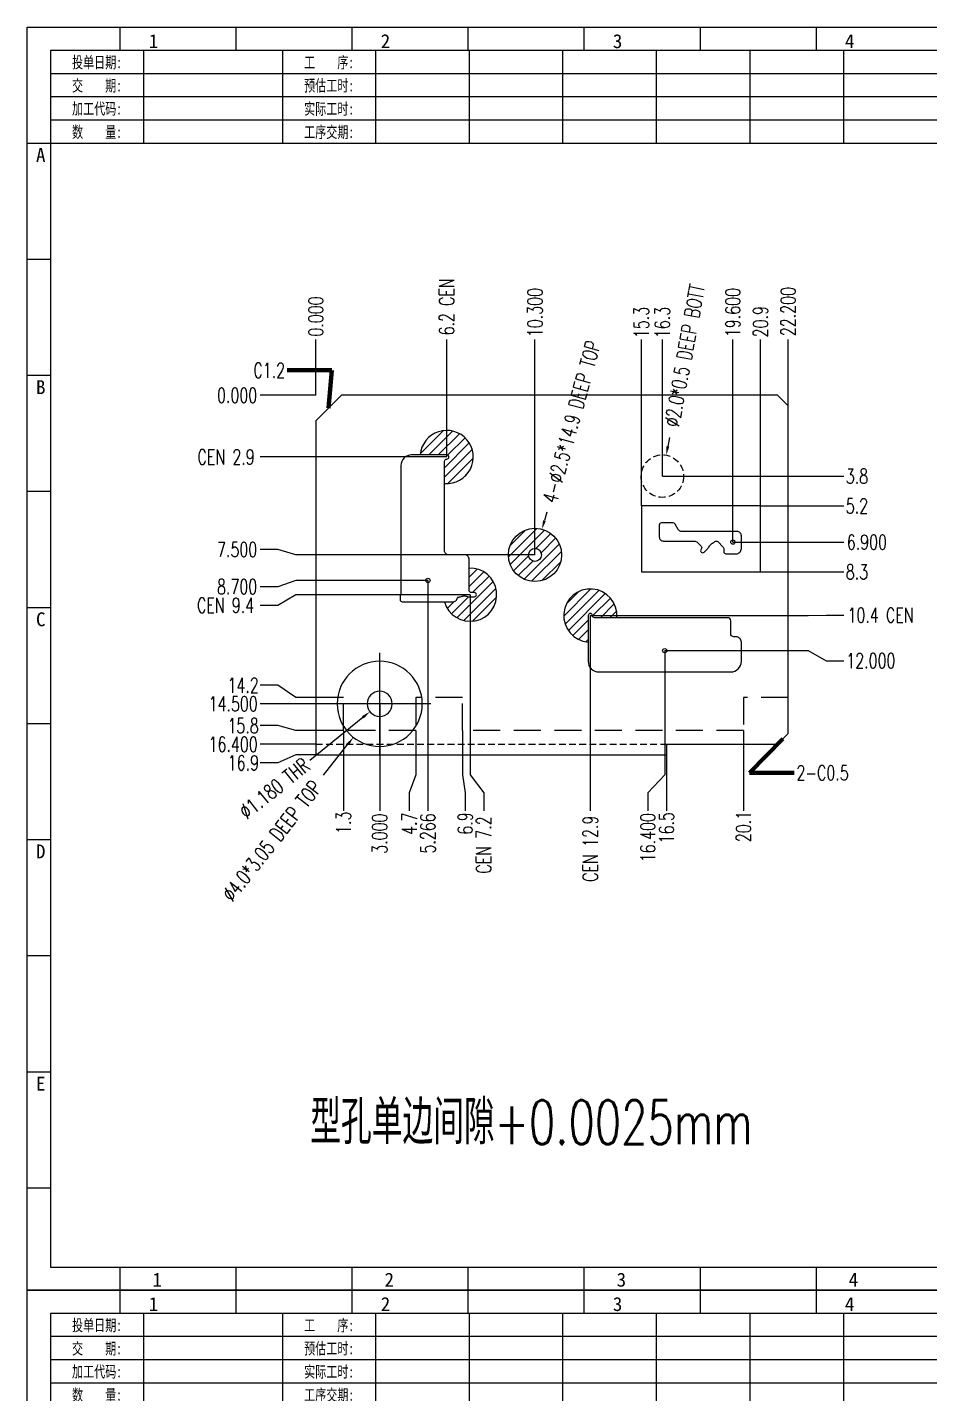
# Model space of a CAD drawing. Header units: millimetres. Extents: x -2852 to 5627, y -2271 to 1849.
# Drawn here: x -1216.6 to -1174.2, y -191.1 to -126.9 of the extents above; entities that cross this region are included whole.
import ezdxf
from ezdxf.enums import TextEntityAlignment as Align

# ---------------------------------------------------------------- set-up
doc = ezdxf.new("R2010")
doc.units = ezdxf.units.MM
doc.header["$PDSIZE"] = 3
for name, pattern in [('CENTER', [50.8, 31.75, -6.35, 6.35, -6.35]), ('DASHED', [19.05, 12.7, -6.35]), ('DASHED2', [9.525, 6.35, -3.175])]:
    doc.linetypes.add(name, pattern=pattern)
for name, color, linetype in [('1', 7, 'Continuous'), ('11', 4, 'DASHED2'), ('41', 1, 'Continuous'), ('PUNCH', 1, 'Continuous'), ('S01', 170, 'Continuous')]:
    doc.layers.add(name, color=color, linetype=linetype)
doc.styles.add('jet01', font='simplex.shx', dxfattribs={"width": 0.7, "bigfont": 'hztxt.shx'})
doc.styles.add('jet02', font='simplex.shx', dxfattribs={"width": 0.7})
doc.styles.get("Standard").update_dxf_attribs({"font": '仿宋_GB2312_0.ttf', "width": 0.7})
doc.styles.add('tk', font='', dxfattribs={"width": 0.7})
doc.styles.add('tk 2', font='仿宋_GB2312_0.ttf', dxfattribs={"width": 0.65})
doc.styles.get('tk').set_extended_font_data('NSimSun')
doc.dimstyles.new('jet02', dxfattribs={"dimtxt": 3.5, "dimasz": 2.1, "dimexe": 1, "dimexo": 0, "dimgap": 0.5, "dimtad": 0, "dimtoh": 1, "dimdec": 3, "dimzin": 9, "dimdsep": 46, "dimtxsty": 'jet02', "dimcen": 0, "dimclrt": 256, "dimazin": 2, "dimtfac": 1, "dimtdec": 3, "dimtofl": 0, "dimtmove": 0, "dimatfit": 1, "dimfxl": 0, "dimarcsym": 0})

# ---------------------------------------------------------------- blocks, each defined once
blk = doc.blocks.new('S01-PILOT119')
at = {"layer": 'S01', "color": 6, "linetype": 'CENTER'}
for p, q in [((0, 2.4), (0, -2.4)), ((2.4, 0), (-2.4, 0))]:
    blk.add_line(p, q, dxfattribs=at)
at = {"layer": 'S01', "linetype": 'Continuous'}
for radius in [2, 0.59]:
    blk.add_circle((0, 0), radius, dxfattribs=at)
blk = doc.blocks.new('A3-N')
at = {"layer": '1', "color": 1}
for p, q in [((0, 0), (0, 296.73)), ((0, 296.73), (420, 296.73)), ((21.82, 291.27), (21.82, 296.73)), ((49.09, 291.27), (49.09, 296.73)), ((76.36, 291.27), (76.36, 296.73)), ((103.64, 291.27), (103.64, 296.73)), ((103.64, 291.27), (103.64, 296.73)), ((103.64, 291.27), (103.64, 296.73)), ((130.91, 291.27), (130.91, 296.73)), ((158.18, 291.27), (158.18, 296.73)), ((185.45, 291.27), (185.45, 296.73)), ((5.45, 269.45), (0, 269.45)), ((5.45, 242.18), (0, 242.18)), ((5.45, 214.91), (0, 214.91)), ((5.45, 187.64), (0, 187.64)), ((5.45, 160.36), (0, 160.36)), ((5.45, 133.09), (0, 133.09)), ((5.45, 105.82), (0, 105.82)), ((5.45, 78.55), (0, 78.55)), ((5.45, 51.27), (0, 51.27)), ((5.45, 24), (0, 24)), ((21.82, 0), (21.82, 5.45)), ((49.09, 0), (49.09, 5.45)), ((76.36, 0), (76.36, 5.45)), ((103.64, 0), (103.64, 5.45)), ((130.91, 0), (130.91, 5.45)), ((158.18, 0), (158.18, 5.45)), ((185.45, 0), (185.45, 5.45)), ((1, 0), (0, 0)), ((420, 0), (1, 0))]:
    blk.add_line(p, q, dxfattribs=at)
at = {"layer": '1'}
blk.add_lwpolyline([(221.45, 5.45), (414.55, 5.45), (414.55, 291.27), (5.45, 291.27), (5.45, 5.45), (414.55, 5.45)], dxfattribs=at)
at = {"layer": '41'}
for p, q in [((27.27, 291.27), (27.27, 269.45)), ((60, 291.27), (60, 269.45)), ((81.82, 291.27), (81.82, 269.45)), ((103.82, 291.27), (103.82, 269.45)), ((125.82, 291.27), (125.82, 269.45)), ((147.82, 291.27), (147.82, 269.45)), ((169.82, 291.27), (169.82, 269.45)), ((191.82, 291.27), (191.82, 269.45)), ((367.82, 285.82), (5.45, 285.82)), ((367.82, 280.36), (5.45, 280.36)), ((367.82, 274.91), (5.45, 274.91)), ((414.55, 269.45), (5.45, 269.45))]:
    blk.add_line(p, q, dxfattribs=at)
at = {"layer": '1', "color": 1}
for s, p in [('1', (29.64, 295.11)), ('2', (84.18, 295.11)), ('3', (138.73, 295.11)), ('4', (193.27, 295.11)), ('1', (30.53, 4.11)), ('2', (85.08, 4.11)), ('3', (139.62, 4.11)), ('4', (194.17, 4.11))]:
    blk.add_text(s, height=3.27, dxfattribs=at).set_placement(p, align=Align.TOP_CENTER)
at = {"layer": '1', "style": 'tk', "width": 0.7}
for s, p in [('投单日期:', (16.36, 288.55)), ('工    序:', (70.91, 288.55)), ('交    期:', (16.36, 283.09)), ('预估工时:', (70.91, 283.09)), ('加工代码:', (16.36, 277.64)), ('实际工时:', (70.91, 277.64)), ('数    量:', (16.36, 272.18)), ('工序交期:', (70.91, 272.18))]:
    blk.add_text(s, height=2.727, dxfattribs=at).set_placement(p, align=Align.MIDDLE)
at = {"layer": '1', "color": 1}
for s, p in [('A', (2.04, 268.36)), ('B', (2.04, 213.82)), ('C', (2.04, 159.27)), ('D', (2.04, 104.73)), ('E', (2.04, 50.18))]:
    blk.add_text(s, height=3.27, dxfattribs=at).set_placement(p, align=Align.TOP_LEFT)
at = {"layer": '1', "style": 'tk 2', "width": 0.7}
for tag, p in [('PATR-NO1', (309.84, 32.96)), ('TITLE', (365.74, 30.9)), ('PATR-NO2', (309.84, 27.81)), ('DWG-NO:', (366.54, 18.14))]:
    blk.add_attdef(tag, p, '', height=3.27, dxfattribs=at)
at = {"layer": '1', "color": 1, "style": 'tk 2', "width": 0.7}
for tag, p in [('DRAW', (314.55, 7.27)), ('DATE', (334.72, 7.32))]:
    blk.add_attdef(tag, p, '', height=3.49, dxfattribs=at)
at = {"layer": '1', "style": 'tk 2', "width": 0.7}
for tag, p in [('SCALE', (376.55, 8.73)), ('SHEET', (386.6, 8.72)), ('REV', (397.38, 8.73))]:
    blk.add_attdef(tag, text='', height=2.18, dxfattribs=at).set_placement(p, align=Align.MIDDLE_LEFT)
blk = doc.blocks.new('*D1986')
at = {"layer": '41', "ltscale": 0.05}
blk.add_line((-287.848, -2596.633), (-290.469, -2596.633), dxfattribs=at)
at = {"layer": 'Defpoints', "color": 0, "ltscale": 0.05}
for p in [(-290.469, -2596.633), (-287.848, -2596.633), (-287.848, -2596.633)]:
    blk.add_point(p, dxfattribs=at)
at = {"layer": '41', "ltscale": 0.05, "insert": (-291.549, -2596.633), "char_height": 0.7, "attachment_point": 5, "style": 'jet02'}
blk.add_mtext('0.000', dxfattribs=at)
blk = doc.blocks.new('*D1987')
at = {"layer": '41', "ltscale": 0.05}
for p, q in [((-288.789, -2613.533), (-289.629, -2613.908)), ((-287.848, -2613.533), (-288.789, -2613.533)), ((-289.629, -2613.908), (-290.469, -2613.908))]:
    blk.add_line(p, q, dxfattribs=at)
at = {"layer": 'Defpoints', "color": 0, "ltscale": 0.05}
for p in [(-287.848, -2596.633), (-287.848, -2613.533), (-290.469, -2613.908)]:
    blk.add_point(p, dxfattribs=at)
at = {"layer": '41', "ltscale": 0.05, "insert": (-291.257, -2613.908), "char_height": 0.7, "attachment_point": 5, "style": 'jet02'}
blk.add_mtext('16.9', dxfattribs=at)
blk = doc.blocks.new('*D1988')
at = {"layer": '41', "ltscale": 0.05}
blk.add_line((-287.848, -2613.033), (-290.469, -2613.033), dxfattribs=at)
at = {"layer": 'Defpoints', "color": 0, "ltscale": 0.05}
for p in [(-287.848, -2596.633), (-290.469, -2613.033), (-287.848, -2613.033)]:
    blk.add_point(p, dxfattribs=at)
at = {"layer": '41', "ltscale": 0.05, "insert": (-291.736, -2613.033), "char_height": 0.7, "attachment_point": 5, "style": 'jet02'}
blk.add_mtext('16.400', dxfattribs=at)
blk = doc.blocks.new('*D1989')
at = {"layer": '41', "ltscale": 0.05}
for p, q in [((-289.629, -2612.158), (-290.469, -2612.158)), ((-288.789, -2612.383), (-289.629, -2612.158)), ((-286.548, -2612.383), (-288.789, -2612.383))]:
    blk.add_line(p, q, dxfattribs=at)
at = {"layer": 'Defpoints', "color": 0, "ltscale": 0.05}
for p in [(-287.848, -2596.633), (-290.469, -2612.158), (-286.548, -2612.383)]:
    blk.add_point(p, dxfattribs=at)
at = {"layer": '41', "ltscale": 0.05, "insert": (-291.269, -2612.158), "char_height": 0.7, "attachment_point": 5, "style": 'jet02'}
blk.add_mtext('15.8', dxfattribs=at)
blk = doc.blocks.new('*D1990')
at = {"layer": '41', "ltscale": 0.05}
blk.add_line((-284.848, -2611.133), (-290.469, -2611.133), dxfattribs=at)
at = {"layer": 'Defpoints', "color": 0, "ltscale": 0.05}
for p in [(-287.848, -2596.633), (-290.469, -2611.133), (-284.848, -2611.133)]:
    blk.add_point(p, dxfattribs=at)
at = {"layer": '41', "ltscale": 0.05, "insert": (-291.736, -2611.133), "char_height": 0.7, "attachment_point": 5, "style": 'jet02'}
blk.add_mtext('14.500', dxfattribs=at)
blk = doc.blocks.new('*D1991')
at = {"layer": '41', "ltscale": 0.05}
for p, q in [((-289.629, -2610.258), (-290.469, -2610.258)), ((-288.789, -2610.833), (-289.629, -2610.258)), ((-287.848, -2610.833), (-288.789, -2610.833))]:
    blk.add_line(p, q, dxfattribs=at)
at = {"layer": 'Defpoints', "color": 0, "ltscale": 0.05}
for p in [(-287.848, -2596.633), (-290.469, -2610.258), (-287.848, -2610.833)]:
    blk.add_point(p, dxfattribs=at)
at = {"layer": '41', "ltscale": 0.05, "insert": (-291.269, -2610.258), "char_height": 0.7, "attachment_point": 5, "style": 'jet02'}
blk.add_mtext('14.2', dxfattribs=at)
blk = doc.blocks.new('*D1992')
at = {"layer": '41', "ltscale": 0.05}
for p, q in [((-288.789, -2606.003), (-289.629, -2606.504)), ((-280.598, -2606.003), (-288.789, -2606.003)), ((-289.629, -2606.504), (-290.469, -2606.504))]:
    blk.add_line(p, q, dxfattribs=at)
at = {"layer": 'Defpoints', "color": 0, "ltscale": 0.05}
for p in [(-287.848, -2596.633), (-280.598, -2606.003), (-290.469, -2606.504)]:
    blk.add_point(p, dxfattribs=at)
at = {"layer": '41', "ltscale": 0.05, "insert": (-292.261, -2606.504), "char_height": 0.7, "attachment_point": 5, "style": 'jet02'}
blk.add_mtext('{\\C1; CEN }9.4', dxfattribs=at)
blk = doc.blocks.new('*D1993')
at = {"layer": '41', "ltscale": 0.05}
for p, q in [((-288.789, -2605.333), (-289.629, -2605.629)), ((-282.582, -2605.333), (-288.789, -2605.333)), ((-289.629, -2605.629), (-290.469, -2605.629))]:
    blk.add_line(p, q, dxfattribs=at)
at = {"layer": 'Defpoints', "color": 0, "ltscale": 0.05}
for p in [(-287.848, -2596.633), (-282.582, -2605.333), (-290.469, -2605.629)]:
    blk.add_point(p, dxfattribs=at)
at = {"layer": '41', "ltscale": 0.05, "insert": (-291.549, -2605.629), "char_height": 0.7, "attachment_point": 5, "style": 'jet02'}
blk.add_mtext('8.700', dxfattribs=at)
blk = doc.blocks.new('*D1994')
at = {"layer": '41', "ltscale": 0.05}
for p, q in [((-289.629, -2603.879), (-290.469, -2603.879)), ((-288.789, -2604.133), (-289.629, -2603.879)), ((-277.548, -2604.133), (-288.789, -2604.133))]:
    blk.add_line(p, q, dxfattribs=at)
at = {"layer": 'Defpoints', "color": 0, "ltscale": 0.05}
for p in [(-287.848, -2596.633), (-290.469, -2603.879), (-277.548, -2604.133)]:
    blk.add_point(p, dxfattribs=at)
at = {"layer": '41', "ltscale": 0.05, "insert": (-291.549, -2603.879), "char_height": 0.7, "attachment_point": 5, "style": 'jet02'}
blk.add_mtext('7.500', dxfattribs=at)
blk = doc.blocks.new('*D1995')
at = {"layer": '41', "ltscale": 0.05}
blk.add_line((-281.698, -2599.533), (-290.469, -2599.533), dxfattribs=at)
at = {"layer": 'Defpoints', "color": 0, "ltscale": 0.05}
for p in [(-287.848, -2596.633), (-290.469, -2599.533), (-281.698, -2599.533)]:
    blk.add_point(p, dxfattribs=at)
at = {"layer": '41', "ltscale": 0.05, "insert": (-292.237, -2599.533), "char_height": 0.7, "attachment_point": 5, "style": 'jet02'}
blk.add_mtext('{\\C1; CEN }2.9', dxfattribs=at)
blk = doc.blocks.new('*D1996')
at = {"layer": '41', "ltscale": 0.05}
for p, q in [((-271.448, -2608.633), (-264.707, -2608.633)), ((-264.707, -2608.633), (-263.867, -2609.104)), ((-263.867, -2609.104), (-263.027, -2609.104))]:
    blk.add_line(p, q, dxfattribs=at)
at = {"layer": 'Defpoints', "color": 0, "ltscale": 0.05}
for p in [(-287.848, -2596.633), (-271.448, -2608.633), (-263.027, -2609.104)]:
    blk.add_point(p, dxfattribs=at)
at = {"layer": '41', "ltscale": 0.05, "insert": (-261.76, -2609.104), "char_height": 0.7, "attachment_point": 5, "style": 'jet02'}
blk.add_mtext('12.000', dxfattribs=at)
blk = doc.blocks.new('*D1997')
at = {"layer": '41', "ltscale": 0.05}
for p, q in [((-274.948, -2606.983), (-264.707, -2606.983)), ((-264.707, -2606.983), (-263.867, -2606.965)), ((-263.867, -2606.965), (-263.027, -2606.965))]:
    blk.add_line(p, q, dxfattribs=at)
at = {"layer": 'Defpoints', "color": 0, "ltscale": 0.05}
for p in [(-287.848, -2596.633), (-274.948, -2606.983), (-263.027, -2606.965)]:
    blk.add_point(p, dxfattribs=at)
at = {"layer": '41', "ltscale": 0.05, "insert": (-261.305, -2606.965), "char_height": 0.7, "attachment_point": 5, "style": 'jet02'}
blk.add_mtext('10.4{\\C1; CEN }', dxfattribs=at)
blk = doc.blocks.new('*D1998')
at = {"layer": '41', "ltscale": 0.05}
blk.add_line((-266.948, -2604.933), (-263.027, -2604.933), dxfattribs=at)
at = {"layer": 'Defpoints', "color": 0, "ltscale": 0.05}
for p in [(-287.848, -2596.633), (-266.948, -2604.933), (-263.027, -2604.933)]:
    blk.add_point(p, dxfattribs=at)
at = {"layer": '41', "ltscale": 0.05, "insert": (-262.414, -2604.933), "char_height": 0.7, "attachment_point": 5, "style": 'jet02'}
blk.add_mtext('8.3', dxfattribs=at)
blk = doc.blocks.new('*D1999')
at = {"layer": '41', "ltscale": 0.05}
blk.add_line((-268.248, -2603.533), (-263.027, -2603.533), dxfattribs=at)
at = {"layer": 'Defpoints', "color": 0, "ltscale": 0.05}
for p in [(-287.848, -2596.633), (-268.248, -2603.533), (-263.027, -2603.533)]:
    blk.add_point(p, dxfattribs=at)
at = {"layer": '41', "ltscale": 0.05, "insert": (-261.947, -2603.533), "char_height": 0.7, "attachment_point": 5, "style": 'jet02'}
blk.add_mtext('6.900', dxfattribs=at)
blk = doc.blocks.new('*D2000')
at = {"layer": '41', "ltscale": 0.05}
blk.add_line((-266.948, -2601.833), (-263.027, -2601.833), dxfattribs=at)
at = {"layer": 'Defpoints', "color": 0, "ltscale": 0.05}
for p in [(-287.848, -2596.633), (-266.948, -2601.833), (-263.027, -2601.833)]:
    blk.add_point(p, dxfattribs=at)
at = {"layer": '41', "ltscale": 0.05, "insert": (-262.414, -2601.833), "char_height": 0.7, "attachment_point": 5, "style": 'jet02'}
blk.add_mtext('5.2', dxfattribs=at)
blk = doc.blocks.new('*D2001')
at = {"layer": '41', "ltscale": 0.05}
blk.add_line((-271.56, -2600.433), (-263.027, -2600.433), dxfattribs=at)
at = {"layer": 'Defpoints', "color": 0, "ltscale": 0.05}
for p in [(-287.848, -2596.633), (-271.56, -2600.433), (-263.027, -2600.433)]:
    blk.add_point(p, dxfattribs=at)
at = {"layer": '41', "ltscale": 0.05, "insert": (-262.414, -2600.433), "char_height": 0.7, "attachment_point": 5, "style": 'jet02'}
blk.add_mtext('3.8', dxfattribs=at)
blk = doc.blocks.new('*D2002')
at = {"layer": '41', "ltscale": 0.05}
blk.add_line((-287.848, -2596.633), (-287.848, -2594.012), dxfattribs=at)
at = {"layer": 'Defpoints', "color": 0, "ltscale": 0.05}
for p in [(-287.848, -2594.012), (-287.848, -2596.633), (-287.848, -2596.633)]:
    blk.add_point(p, dxfattribs=at)
at = {"layer": '41', "ltscale": 0.05, "insert": (-287.848, -2592.932), "char_height": 0.7, "attachment_point": 5, "rotation": 90, "style": 'jet02'}
blk.add_mtext('0.000', dxfattribs=at)
blk = doc.blocks.new('*D2003')
at = {"layer": '41', "ltscale": 0.05}
blk.add_line((-281.698, -2599.533), (-281.698, -2594.012), dxfattribs=at)
at = {"layer": 'Defpoints', "color": 0, "ltscale": 0.05}
for p in [(-281.698, -2594.012), (-287.848, -2596.633), (-281.698, -2599.533)]:
    blk.add_point(p, dxfattribs=at)
at = {"layer": '41', "ltscale": 0.05, "insert": (-281.698, -2592.477), "char_height": 0.7, "attachment_point": 5, "rotation": 90, "style": 'jet02'}
blk.add_mtext('6.2{\\C1; CEN }', dxfattribs=at)
blk = doc.blocks.new('*D2004')
at = {"layer": '41', "ltscale": 0.05}
blk.add_line((-277.548, -2604.133), (-277.548, -2594.012), dxfattribs=at)
at = {"layer": 'Defpoints', "color": 0, "ltscale": 0.05}
for p in [(-277.548, -2594.012), (-287.848, -2596.633), (-277.548, -2604.133)]:
    blk.add_point(p, dxfattribs=at)
at = {"layer": '41', "ltscale": 0.05, "insert": (-277.548, -2592.746), "char_height": 0.7, "attachment_point": 5, "rotation": 90, "style": 'jet02'}
blk.add_mtext('10.300', dxfattribs=at)
blk = doc.blocks.new('*D2005')
at = {"layer": '41', "ltscale": 0.05}
blk.add_line((-272.548, -2601.833), (-272.548, -2594.012), dxfattribs=at)
at = {"layer": 'Defpoints', "color": 0, "ltscale": 0.05}
for p in [(-272.548, -2594.012), (-287.848, -2596.633), (-272.548, -2601.833)]:
    blk.add_point(p, dxfattribs=at)
at = {"layer": '41', "ltscale": 0.05, "insert": (-272.548, -2593.212), "char_height": 0.7, "attachment_point": 5, "rotation": 90, "style": 'jet02'}
blk.add_mtext('15.3', dxfattribs=at)
blk = doc.blocks.new('*D2006')
at = {"layer": '41', "ltscale": 0.05}
blk.add_line((-271.56, -2600.433), (-271.56, -2594.012), dxfattribs=at)
at = {"layer": 'Defpoints', "color": 0, "ltscale": 0.05}
for p in [(-271.56, -2594.012), (-287.848, -2596.633), (-271.56, -2600.433)]:
    blk.add_point(p, dxfattribs=at)
at = {"layer": '41', "ltscale": 0.05, "insert": (-271.56, -2593.212), "char_height": 0.7, "attachment_point": 5, "rotation": 90, "style": 'jet02'}
blk.add_mtext('16.3', dxfattribs=at)
blk = doc.blocks.new('*D2007')
at = {"layer": '41', "ltscale": 0.05}
blk.add_line((-268.248, -2603.533), (-268.248, -2594.012), dxfattribs=at)
at = {"layer": 'Defpoints', "color": 0, "ltscale": 0.05}
for p in [(-268.248, -2594.012), (-287.848, -2596.633), (-268.248, -2603.533)]:
    blk.add_point(p, dxfattribs=at)
at = {"layer": '41', "ltscale": 0.05, "insert": (-268.248, -2592.746), "char_height": 0.7, "attachment_point": 5, "rotation": 90, "style": 'jet02'}
blk.add_mtext('19.600', dxfattribs=at)
blk = doc.blocks.new('*D2008')
at = {"layer": '41', "ltscale": 0.05}
blk.add_line((-266.948, -2601.833), (-266.948, -2594.012), dxfattribs=at)
at = {"layer": 'Defpoints', "color": 0, "ltscale": 0.05}
for p in [(-266.948, -2594.012), (-287.848, -2596.633), (-266.948, -2601.833)]:
    blk.add_point(p, dxfattribs=at)
at = {"layer": '41', "ltscale": 0.05, "insert": (-266.948, -2593.177), "char_height": 0.7, "attachment_point": 5, "rotation": 90, "style": 'jet02'}
blk.add_mtext('20.9', dxfattribs=at)
blk = doc.blocks.new('*D2009')
at = {"layer": '41', "ltscale": 0.05}
blk.add_line((-265.648, -2597.133), (-265.648, -2594.012), dxfattribs=at)
at = {"layer": 'Defpoints', "color": 0, "ltscale": 0.05}
for p in [(-265.648, -2594.012), (-287.848, -2596.633), (-265.648, -2597.133)]:
    blk.add_point(p, dxfattribs=at)
at = {"layer": '41', "ltscale": 0.05, "insert": (-265.648, -2592.699), "char_height": 0.7, "attachment_point": 5, "rotation": 90, "style": 'jet02'}
blk.add_mtext('22.200', dxfattribs=at)
blk = doc.blocks.new('*D2010')
at = {"layer": '41', "ltscale": 0.05}
blk.add_line((-286.548, -2612.383), (-286.548, -2616.154), dxfattribs=at)
at = {"layer": 'Defpoints', "color": 0, "ltscale": 0.05}
for p in [(-287.848, -2596.633), (-286.548, -2612.383), (-286.548, -2616.154)]:
    blk.add_point(p, dxfattribs=at)
at = {"layer": '41', "ltscale": 0.05, "insert": (-286.548, -2616.721), "char_height": 0.7, "attachment_point": 5, "rotation": 90, "style": 'jet02'}
blk.add_mtext('1.3', dxfattribs=at)
blk = doc.blocks.new('*D2011')
at = {"layer": '41', "ltscale": 0.05}
blk.add_line((-284.848, -2611.133), (-284.848, -2616.154), dxfattribs=at)
at = {"layer": 'Defpoints', "color": 0, "ltscale": 0.05}
for p in [(-287.848, -2596.633), (-284.848, -2611.133), (-284.848, -2616.154)]:
    blk.add_point(p, dxfattribs=at)
at = {"layer": '41', "ltscale": 0.05, "insert": (-284.848, -2617.234), "char_height": 0.7, "attachment_point": 5, "rotation": 90, "style": 'jet02'}
blk.add_mtext('3.000', dxfattribs=at)
blk = doc.blocks.new('*D2012')
at = {"layer": '41', "ltscale": 0.05}
for p, q in [((-283.148, -2612.383), (-283.148, -2614.474)), ((-283.148, -2614.474), (-283.457, -2615.314)), ((-283.457, -2615.314), (-283.457, -2616.154))]:
    blk.add_line(p, q, dxfattribs=at)
at = {"layer": 'Defpoints', "color": 0, "ltscale": 0.05}
for p in [(-287.848, -2596.633), (-283.148, -2612.383), (-283.457, -2616.154)]:
    blk.add_point(p, dxfattribs=at)
at = {"layer": '41', "ltscale": 0.05, "insert": (-283.457, -2616.768), "char_height": 0.7, "attachment_point": 5, "rotation": 90, "style": 'jet02'}
blk.add_mtext('4.7', dxfattribs=at)
blk = doc.blocks.new('*D2013')
at = {"layer": '41', "ltscale": 0.05}
blk.add_line((-282.582, -2605.333), (-282.582, -2616.154), dxfattribs=at)
at = {"layer": 'Defpoints', "color": 0, "ltscale": 0.05}
for p in [(-287.848, -2596.633), (-282.582, -2605.333), (-282.582, -2616.154)]:
    blk.add_point(p, dxfattribs=at)
at = {"layer": '41', "ltscale": 0.05, "insert": (-282.582, -2617.223), "char_height": 0.7, "attachment_point": 5, "rotation": 90, "style": 'jet02'}
blk.add_mtext('5.266', dxfattribs=at)
blk = doc.blocks.new('*D2014')
at = {"layer": '41', "ltscale": 0.05}
for p, q in [((-280.948, -2612.383), (-280.948, -2614.474)), ((-280.948, -2614.474), (-280.832, -2615.314)), ((-280.832, -2615.314), (-280.832, -2616.154))]:
    blk.add_line(p, q, dxfattribs=at)
at = {"layer": 'Defpoints', "color": 0, "ltscale": 0.05}
for p in [(-287.848, -2596.633), (-280.948, -2612.383), (-280.832, -2616.154)]:
    blk.add_point(p, dxfattribs=at)
at = {"layer": '41', "ltscale": 0.05, "insert": (-280.832, -2616.756), "char_height": 0.7, "attachment_point": 5, "rotation": 90, "style": 'jet02'}
blk.add_mtext('6.9', dxfattribs=at)
blk = doc.blocks.new('*D2015')
at = {"layer": '41', "ltscale": 0.05}
for p, q in [((-280.598, -2606.003), (-280.598, -2614.474)), ((-280.598, -2614.474), (-279.957, -2615.314)), ((-279.957, -2615.314), (-279.957, -2616.154))]:
    blk.add_line(p, q, dxfattribs=at)
at = {"layer": 'Defpoints', "color": 0, "ltscale": 0.05}
for p in [(-287.848, -2596.633), (-280.598, -2606.003), (-279.957, -2616.154)]:
    blk.add_point(p, dxfattribs=at)
at = {"layer": '41', "ltscale": 0.05, "insert": (-279.957, -2617.934), "char_height": 0.7, "attachment_point": 5, "rotation": 90, "style": 'jet02'}
blk.add_mtext('{\\C1; CEN }7.2', dxfattribs=at)
blk = doc.blocks.new('*D2016')
at = {"layer": '41', "ltscale": 0.05}
blk.add_line((-274.948, -2606.983), (-274.948, -2616.154), dxfattribs=at)
at = {"layer": 'Defpoints', "color": 0, "ltscale": 0.05}
for p in [(-287.848, -2596.633), (-274.948, -2606.983), (-274.948, -2616.154)]:
    blk.add_point(p, dxfattribs=at)
at = {"layer": '41', "ltscale": 0.05, "insert": (-274.948, -2618.109), "char_height": 0.7, "attachment_point": 5, "rotation": 90, "style": 'jet02'}
blk.add_mtext('{\\C1; CEN }12.9', dxfattribs=at)
blk = doc.blocks.new('*D2017')
at = {"layer": '41', "ltscale": 0.05}
for p, q in [((-271.448, -2608.633), (-271.448, -2614.474)), ((-271.448, -2614.474), (-272.243, -2615.314)), ((-272.243, -2615.314), (-272.243, -2616.154))]:
    blk.add_line(p, q, dxfattribs=at)
at = {"layer": 'Defpoints', "color": 0, "ltscale": 0.05}
for p in [(-287.848, -2596.633), (-271.448, -2608.633), (-272.243, -2616.154)]:
    blk.add_point(p, dxfattribs=at)
at = {"layer": '41', "ltscale": 0.05, "insert": (-272.243, -2617.421), "char_height": 0.7, "attachment_point": 5, "rotation": 90, "style": 'jet02'}
blk.add_mtext('16.400', dxfattribs=at)
blk = doc.blocks.new('*D2018')
at = {"layer": '41', "ltscale": 0.05}
blk.add_line((-271.368, -2613.533), (-271.368, -2616.154), dxfattribs=at)
at = {"layer": 'Defpoints', "color": 0, "ltscale": 0.05}
for p in [(-287.848, -2596.633), (-271.368, -2613.533), (-271.368, -2616.154)]:
    blk.add_point(p, dxfattribs=at)
at = {"layer": '41', "ltscale": 0.05, "insert": (-271.368, -2616.954), "char_height": 0.7, "attachment_point": 5, "rotation": 90, "style": 'jet02'}
blk.add_mtext('16.5', dxfattribs=at)
blk = doc.blocks.new('*D2019')
at = {"layer": '41', "ltscale": 0.05}
blk.add_line((-267.748, -2612.383), (-267.748, -2616.154), dxfattribs=at)
at = {"layer": 'Defpoints', "color": 0, "ltscale": 0.05}
for p in [(-287.848, -2596.633), (-267.748, -2612.383), (-267.748, -2616.154)]:
    blk.add_point(p, dxfattribs=at)
at = {"layer": '41', "ltscale": 0.05, "insert": (-267.748, -2616.896), "char_height": 0.7, "attachment_point": 5, "rotation": 90, "style": 'jet02'}
blk.add_mtext('20.1', dxfattribs=at)
blk = doc.blocks.new('*D2027')
at = {"layer": '41', "ltscale": 0.05}
blk.add_line((-276.994, -2602.118), (-277.105, -2602.523), dxfattribs=at)
blk.add_solid([(-277.173, -2602.505), (-277.038, -2602.542), (-277.216, -2602.928)], dxfattribs=at)
at = {"layer": 'Defpoints', "color": 0, "ltscale": 0.05}
for p in [(-277.216, -2602.928), (-277.88, -2605.339)]:
    blk.add_point(p, dxfattribs=at)
at = {"layer": '41', "ltscale": 0.05, "insert": (-275.825, -2597.871), "char_height": 0.7, "attachment_point": 5, "rotation": 74.61633, "style": 'jet02'}
blk.add_mtext('4-∅2.5*14.9 DEEP TOP', dxfattribs=at)
blk = doc.blocks.new('*D2029')
at = {"layer": '41', "ltscale": 0.05}
blk.add_line((-271.227, -2598.624), (-271.303, -2599.037), dxfattribs=at)
blk.add_solid([(-271.372, -2599.024), (-271.234, -2599.05), (-271.379, -2599.45)], dxfattribs=at)
at = {"layer": 'Defpoints', "color": 0, "ltscale": 0.05}
for p in [(-271.379, -2599.45), (-271.741, -2601.417)]:
    blk.add_point(p, dxfattribs=at)
at = {"layer": '41', "ltscale": 0.05, "insert": (-270.516, -2594.762), "char_height": 0.7, "attachment_point": 5, "rotation": 79.57288, "style": 'jet02'}
blk.add_mtext('∅2.0*0.5 DEEP BOTT', dxfattribs=at)
blk = doc.blocks.new('*D2030')
at = {"layer": '41', "ltscale": 0.05}
blk.add_line((-288.135, -2613.772), (-285.636, -2611.766), dxfattribs=at)
blk.add_solid([(-285.68, -2611.711), (-285.592, -2611.82), (-285.308, -2611.503)], dxfattribs=at)
at = {"layer": 'Defpoints', "color": 0, "ltscale": 0.05}
for p in [(-284.388, -2610.764), (-285.308, -2611.503)]:
    blk.add_point(p, dxfattribs=at)
at = {"layer": '41', "ltscale": 0.05, "insert": (-289.796, -2615.105), "char_height": 0.7, "attachment_point": 5, "rotation": 38.7486, "style": 'jet02'}
blk.add_mtext('∅1.180{\\C1; THR}', dxfattribs=at)
blk = doc.blocks.new('*D2031')
at = {"layer": '41', "ltscale": 0.05}
blk.add_line((-287.491, -2614.491), (-286.345, -2613.035), dxfattribs=at)
blk.add_solid([(-286.4, -2612.992), (-286.29, -2613.078), (-286.085, -2612.705)], dxfattribs=at)
at = {"layer": 'Defpoints', "color": 0, "ltscale": 0.05}
for p in [(-283.611, -2609.562), (-286.085, -2612.705)]:
    blk.add_point(p, dxfattribs=at)
at = {"layer": '41', "ltscale": 0.05, "insert": (-289.912, -2617.568), "char_height": 0.7, "attachment_point": 5, "rotation": 51.79445, "style": 'jet02'}
blk.add_mtext('∅4.0*3.05 DEEP TOP', dxfattribs=at)

msp = doc.modelspace()

# ---------------------------------------------------------------- hatches: boundary and pattern name
at = {"layer": '1', "ltscale": 0.05}
h = msp.add_hatch(dxfattribs=at)
h.set_pattern_fill('ANSI31', color=2, scale=0.1, style=0)
h.set_pattern_definition([(45, (-1145.12506, 1048.8076), (-0.2245064, 0.2245064), [])])
h.paths.add_polyline_path([(-1190.2558, -155.7996), (-1190.2558, -154.5536, -1), (-1190.0558, -154.5536, 0.4142136), (-1189.9558, -154.6536), (-1188.9098, -154.6536, 2.4142136)])
h.paths.add_polyline_path([(-1191.5058, -151.7036, 1), (-1194.0058, -151.7036, 1)])
h.paths.add_polyline_path([(-1193.0608, -151.7036, -1), (-1192.4508, -151.7036, -1)], flags=16)
h.paths.add_polyline_path([(-1195.8558, -152.3246), (-1195.8558, -153.3736, 0.4142136), (-1195.7558, -153.4736), (-1195.6058, -153.4736, -1), (-1195.6058, -153.6736), (-1195.8769, -153.6736, -0.0954146), (-1195.9326, -153.6628), (-1195.979, -153.6443, 0.0954146), (-1196.0347, -153.6336), (-1196.1269, -153.6336, 0.0954146), (-1196.1826, -153.6443), (-1196.229, -153.6628, -0.0954146), (-1196.2847, -153.6736), (-1196.3058, -153.6736, 0.2679492), (-1196.3924, -153.7236), (-1196.453, -153.8286, -0.2679492), (-1196.5829, -153.9036), (-1197.0115, -153.9036, 2.0728656)])
h.paths.add_polyline_path([(-1198.1518, -147.0036), (-1196.9058, -147.0036, -1), (-1196.9058, -147.2036, 0.4142136), (-1197.0058, -147.3036), (-1197.0058, -148.3496, 2.4142136)])

# ---------------------------------------------------------------- linework, layer by layer
for p in [(-1203.0558, -161.1036), (-1186.5758, -160.6036)]:
    msp.add_line(p, (-1186.5758, -161.1036), dxfattribs=at)
msp.add_lwpolyline([(-1186.5758, -160.6036), (-1181.3558, -160.6036), (-1180.8558, -160.1036), (-1180.8558, -144.7036), (-1181.3558, -144.2036), (-1201.8558, -144.2036), (-1203.0558, -145.4036), (-1203.0558, -161.1036)], dxfattribs=at)
msp.add_lwpolyline([(-1187.7558, -149.4036), (-1187.7558, -152.5036), (-1182.1558, -152.5036), (-1182.1558, -149.4036)], close=True, dxfattribs=at)
msp.add_circle((-1192.7558, -151.7036), 1.25, dxfattribs=at)
for centre, start, end in [((-1196.9058, -147.1036), 265.411434, 175.411434), ((-1195.8058, -153.5736), 195.307541, 92.292443), ((-1190.1558, -154.5536), 355.411434, 265.411434)]:
    msp.add_arc(centre, 1.25, start, end, dxfattribs=at)
at = {"layer": '11', "ltscale": 0.05}
msp.add_line((-1203.0558, -160.6036), (-1186.5758, -160.6036), dxfattribs=at)
at = {"layer": '11', "linetype": 'DASHED', "ltscale": 0.1}
msp.add_lwpolyline([(-1180.8558, -158.4036), (-1182.9558, -158.4036), (-1182.9558, -159.9536), (-1196.1558, -159.9536), (-1196.1558, -158.4036), (-1198.3558, -158.4036), (-1198.3558, -159.9536), (-1201.7558, -159.9536), (-1201.7558, -158.4036), (-1203.0558, -158.4036)], dxfattribs=at)
at = {"layer": '11', "ltscale": 0.05}
msp.add_circle((-1186.7679, -148.0036), 1, dxfattribs=at)
at = {"layer": 'PUNCH', "ltscale": 0.05}
for points in [[(-1196.0347, -153.6336, -0.0954146), (-1195.979, -153.6443), (-1195.9326, -153.6628, 0.0954146), (-1195.8769, -153.6736), (-1195.6058, -153.6736, 1), (-1195.6058, -153.4736), (-1195.7558, -153.4736, -0.4142136), (-1195.8558, -153.3736), (-1195.8558, -151.9036, 0.4142136), (-1196.0558, -151.7036), (-1196.8058, -151.7036, -0.4142136), (-1197.0058, -151.5036), (-1197.0058, -147.3036, -0.4142136), (-1196.9058, -147.2036, 1), (-1196.9058, -147.0036), (-1198.5558, -147.0036, 0.4142136), (-1199.0558, -147.5036), (-1199.0558, -153.5179, -0.1443689), (-1199.0798, -153.5993, 0.1443689), (-1199.0958, -153.6536), (-1199.0958, -153.8036, 0.4142136), (-1198.9958, -153.9036), (-1196.5829, -153.9036, 0.2679492), (-1196.453, -153.8286), (-1196.3924, -153.7236, -0.2679492), (-1196.3058, -153.6736), (-1196.2847, -153.6736, 0.0954146), (-1196.229, -153.6628), (-1196.1826, -153.6443, -0.0954146), (-1196.1269, -153.6336)], [(-1184.3689, -151.1286, 0.0954146), (-1184.3219, -151.0968), (-1184.307, -151.0819, -0.4142136), (-1184.1656, -151.0819), (-1183.911, -151.3364, -0.1989124), (-1183.8817, -151.4071), (-1183.8817, -151.5536, 0.4142136), (-1183.7817, -151.6536), (-1183.3058, -151.6536, 0.4142136), (-1183.0558, -151.4036), (-1183.0558, -150.8036, 0.4142136), (-1183.2558, -150.6036), (-1185.8558, -150.6036, -0.2679492), (-1186.029, -150.5036), (-1186.1733, -150.2536, 0.2679492), (-1186.2599, -150.2036), (-1186.8138, -150.2036, 0.4142136), (-1186.9138, -150.3036), (-1186.9138, -150.8536, 0.4142136), (-1186.7138, -151.0536), (-1185.2666, -151.0536, -0.1989124), (-1185.1252, -151.1122), (-1184.9434, -151.294, -0.4142136), (-1184.9434, -151.4354, 1), (-1184.802, -151.5768), (-1184.6103, -151.3851, 0.0954146), (-1184.5785, -151.3382), (-1184.5588, -151.2923, -0.0954146), (-1184.527, -151.2453), (-1184.4618, -151.1801, -0.0954146), (-1184.4148, -151.1483)], [(-1183.0558, -156.7036), (-1183.0558, -155.8036, 0.4142136), (-1183.3058, -155.5536), (-1183.4058, -155.5536, -0.4142136), (-1183.5558, -155.4036), (-1183.5558, -154.8036, 0.4142136), (-1183.7058, -154.6536), (-1189.9558, -154.6536, -0.4142136), (-1190.0558, -154.5536, 1), (-1190.2558, -154.5536), (-1190.2558, -156.7036, 0.4142136), (-1189.7558, -157.2036), (-1183.5558, -157.2036, 0.4142136)]]:
    msp.add_lwpolyline(points, format="xyb", close=True, dxfattribs=at)
for centre, radius in [((-1192.7558, -151.7036), 0.305), ((-1183.4558, -151.1036), 0.1), ((-1197.7894, -152.9036), 0.1), ((-1186.6558, -156.2036), 0.1)]:
    msp.add_circle(centre, radius, dxfattribs=at)

# ---------------------------------------------------------------- block references
at = {"layer": '1', "ltscale": 0.05, "xscale": 0.2000000000000455, "yscale": 0.2000000000000455, "zscale": 0.2000000000000455}
for p in [(-1216.6196, -186.2581), (-1216.6196, -245.6035)]:
    msp.add_blockref('A3-N', p, dxfattribs=at)
at = {"layer": 'S01', "color": 3, "extrusion": (0, 0, -1), "zscale": -1, "rotation": 180}
msp.add_blockref('S01-PILOT119', (1200.0558, -158.7036), dxfattribs=at)

# ---------------------------------------------------------------- texts
at = {"layer": '1', "ltscale": 0.05, "style": 'jet01', "width": 0.7}
msp.add_text('型孔单边间隙+0.0025mm', height=2.064003, dxfattribs=at).set_placement((-1203.3192, -179.3949))
at = {"layer": '41', "ltscale": 0.05, "char_height": 0.7, "style": 'jet02'}
for s, insert, attachment_point in [('C1.2', (-1204.5038, -143.0304), 6), ('2-C0.5', (-1180.4665, -161.9447), 4)]:
    msp.add_mtext(s, dxfattribs=dict(at, insert=insert, attachment_point=attachment_point))

# ---------------------------------------------------------------- dimensions: what is measured, and where the dimension line sits
at = {"layer": '41', "ltscale": 0.05}
for feature_location, offset, dtype, origin, override, picture, middle, set_off in [((-1203.055803978, -144.2035763375), (0, 2.6209920292), 1, (-1203.055803978, -144.2035763375), {"dimscale": 0.2, "dimtoh": 0, "dimzin": 1, "dimclrd": 256, "dimclre": 256, "dimadec": 3, "dimazin": 0, "dimatfit": 3, "dimlwd": 65535, "dimlwe": 65535}, '*D2002', (-1203.055803978, -140.5025843084), (-915.2077048823, 2452.4298167741)), ((-1180.8558, -144.7036), (0, 3.121), 1, (-1203.0558, -144.2036), {"dimscale": 0.2, "dimtoh": 0, "dimzin": 1, "dimclrd": 256, "dimclre": 256, "dimadec": 3, "dimazin": 0, "dimatfit": 3, "dimlwd": 65535, "dimlwe": 65535}, '*D2009', (-1180.8558, -140.2693), (-915.2077, 2452.4298)), ((-1192.7558, -151.7036), (0, 10.121), 1, (-1203.0558, -144.2036), {"dimscale": 0.2, "dimtoh": 0, "dimzin": 1, "dimclrd": 256, "dimclre": 256, "dimadec": 3, "dimazin": 0, "dimatfit": 3, "dimlwd": 65535, "dimlwe": 65535}, '*D2004', (-1192.7558, -140.3159), (-915.2077, 2452.4298)), ((-1183.4558, -151.1036), (0, 9.521), 1, (-1203.0558, -144.2036), {"dimscale": 0.2, "dimtoh": 0, "dimzin": 1, "dimclrd": 256, "dimclre": 256, "dimadec": 3, "dimazin": 0, "dimatfit": 3, "dimlwd": 65535, "dimlwe": 65535}, '*D2007', (-1183.4558, -140.3159), (-915.2077, 2452.4298)), ((-1182.1558, -149.4036), (0, 7.821), 1, (-1203.0558, -144.2036), {"dimscale": 0.2, "dimtoh": 0, "dimdec": 1, "dimzin": 1, "dimclrd": 256, "dimclre": 256, "dimadec": 1, "dimazin": 0, "dimatfit": 3, "dimlwd": 65535, "dimlwe": 65535}, '*D2008', (-1182.1558, -140.7476), (-915.2077, 2452.4298)), ((-1187.7558, -149.4036), (0, 7.821), 1, (-1203.0558, -144.2036), {"dimscale": 0.2, "dimtoh": 0, "dimdec": 1, "dimzin": 1, "dimclrd": 256, "dimclre": 256, "dimadec": 1, "dimazin": 0, "dimatfit": 3, "dimlwd": 65535, "dimlwe": 65535}, '*D2005', (-1187.7558, -140.7826), (-915.2077, 2452.4298)), ((-1186.7679, -148.0036), (0, 6.421), 1, (-1203.0558, -144.2036), {"dimscale": 0.2, "dimtoh": 0, "dimdec": 1, "dimzin": 1, "dimclrd": 256, "dimclre": 256, "dimadec": 1, "dimazin": 0, "dimatfit": 3, "dimlwd": 65535, "dimlwe": 65535}, '*D2006', (-1186.7679, -140.7826), (-915.2077, 2452.4298)), ((-1203.055803978, -144.2035763375), (-2.6209920292, 0), 0, (-1203.055803978, -144.2035763375), {"dimscale": 0.2, "dimtoh": 0, "dimzin": 1, "dimclrd": 256, "dimclre": 256, "dimadec": 3, "dimazin": 0, "dimatfit": 3, "dimlwd": 65535, "dimlwe": 65535}, '*D1986', (-1206.7567960072, -144.2035763375), (-915.2077048823, 2452.4298167741)), ((-1203.0558, -160.6036), (-2.621, 0), 0, (-1203.0558, -144.2036), {"dimscale": 0.2, "dimtoh": 0, "dimzin": 1, "dimclrd": 256, "dimclre": 256, "dimadec": 3, "dimazin": 0, "dimatfit": 3, "dimlwd": 65535, "dimlwe": 65535}, '*D1988', (-1206.9435, -160.6036), (-915.2077, 2452.4298)), ((-1200.0558, -158.7036), (-5.621, 0), 0, (-1203.0558, -144.2036), {"dimscale": 0.2, "dimtoh": 0, "dimzin": 1, "dimclrd": 256, "dimclre": 256, "dimadec": 3, "dimazin": 0, "dimatfit": 3, "dimlwd": 65535, "dimlwe": 65535}, '*D1990', (-1206.9435, -158.7036), (-915.2077, 2452.4298)), ((-1197.7894, -152.9036), (-7.8874, -0.296), 0, (-1203.0558, -144.2036), {"dimscale": 0.2, "dimtoh": 0, "dimzin": 1, "dimclrd": 256, "dimclre": 256, "dimadec": 3, "dimazin": 0, "dimatfit": 3, "dimlwd": 65535, "dimlwe": 65535}, '*D1993', (-1206.7568, -153.1996), (-915.2077, 2452.4298)), ((-1192.7558, -151.7036), (-12.921, 0.254), 0, (-1203.0558, -144.2036), {"dimscale": 0.2, "dimtoh": 0, "dimzin": 1, "dimclrd": 256, "dimclre": 256, "dimadec": 3, "dimazin": 0, "dimatfit": 3, "dimlwd": 65535, "dimlwe": 65535}, '*D1994', (-1206.7568, -151.4496), (-915.2077, 2452.4298)), ((-1201.755803978, -159.9535763375), (-3.9209920292, 0.225), 0, (-1203.055803978, -144.2035763375), {"dimscale": 0.2, "dimtoh": 0, "dimdec": 1, "dimzin": 1, "dimclrd": 256, "dimclre": 256, "dimadec": 1, "dimazin": 0, "dimatfit": 3, "dimlwd": 65535, "dimlwe": 65535}, '*D1989', (-1206.4767960072, -159.7285763375), (-915.2077048823, 2452.4298167741)), ((-1203.0558, -158.4036), (-2.621, 0.575), 0, (-1203.0558, -144.2036), {"dimscale": 0.2, "dimtoh": 0, "dimdec": 1, "dimzin": 1, "dimclrd": 256, "dimclre": 256, "dimadec": 1, "dimazin": 0, "dimatfit": 3, "dimlwd": 65535, "dimlwe": 65535}, '*D1991', (-1206.4768, -157.8286), (-915.2077, 2452.4298)), ((-1203.0558, -161.1036), (-2.621, -0.375), 0, (-1203.0558, -144.2036), {"dimscale": 0.2, "dimtoh": 0, "dimdec": 1, "dimzin": 1, "dimclrd": 256, "dimclre": 256, "dimadec": 1, "dimazin": 0, "dimatfit": 3, "dimlwd": 65535, "dimlwe": 65535}, '*D1987', (-1206.4651, -161.4786), (-915.2077, 2452.4298)), ((-1186.6558, -156.2036), (8.421, -0.471), 0, (-1203.0558, -144.2036), {"dimscale": 0.2, "dimtoh": 0, "dimzin": 1, "dimclrd": 256, "dimclre": 256, "dimadec": 3, "dimazin": 0, "dimatfit": 3, "dimlwd": 65535, "dimlwe": 65535}, '*D1996', (-1176.9681, -156.6746), (-915.2077, 2452.4298)), ((-1182.1558, -152.5036), (3.921, 0), 0, (-1203.0558, -144.2036), {"dimscale": 0.2, "dimtoh": 0, "dimdec": 1, "dimzin": 1, "dimclrd": 256, "dimclre": 256, "dimadec": 1, "dimazin": 0, "dimatfit": 3, "dimlwd": 65535, "dimlwe": 65535}, '*D1998', (-1177.6215, -152.5036), (-915.2077, 2452.4298)), ((-1183.4558, -151.1036), (5.221, 0), 0, (-1203.0558, -144.2036), {"dimscale": 0.2, "dimtoh": 0, "dimzin": 1, "dimclrd": 256, "dimclre": 256, "dimadec": 3, "dimazin": 0, "dimatfit": 3, "dimlwd": 65535, "dimlwe": 65535}, '*D1999', (-1177.1548, -151.1036), (-915.2077, 2452.4298)), ((-1182.1558, -149.4036), (3.921, 0), 0, (-1203.0558, -144.2036), {"dimscale": 0.2, "dimtoh": 0, "dimdec": 1, "dimzin": 1, "dimclrd": 256, "dimclre": 256, "dimadec": 1, "dimazin": 0, "dimatfit": 3, "dimlwd": 65535, "dimlwe": 65535}, '*D2000', (-1177.6215, -149.4036), (-915.2077, 2452.4298)), ((-1186.7679, -148.0036), (8.533, 0), 0, (-1203.0558, -144.2036), {"dimscale": 0.2, "dimtoh": 0, "dimdec": 1, "dimzin": 1, "dimclrd": 256, "dimclre": 256, "dimadec": 1, "dimazin": 0, "dimatfit": 3, "dimlwd": 65535, "dimlwe": 65535}, '*D2001', (-1177.6215, -148.0036), (-915.2077, 2452.4298)), ((-1201.7558, -159.9536), (0, -3.771), 1, (-1203.0558, -144.2036), {"dimscale": 0.2, "dimtoh": 0, "dimdec": 1, "dimzin": 1, "dimclrd": 256, "dimclre": 256, "dimadec": 1, "dimazin": 0, "dimatfit": 3, "dimlwd": 65535, "dimlwe": 65535}, '*D2010', (-1201.7558, -164.2912), (-915.2077, 2452.4298)), ((-1200.0558, -158.7036), (0, -5.021), 1, (-1203.0558, -144.2036), {"dimscale": 0.2, "dimtoh": 0, "dimzin": 1, "dimclrd": 256, "dimclre": 256, "dimadec": 3, "dimazin": 0, "dimatfit": 3, "dimlwd": 65535, "dimlwe": 65535}, '*D2011', (-1200.0558, -164.8046), (-915.2077, 2452.4298)), ((-1198.3558, -159.9536), (-0.3086, -3.771), 1, (-1203.0558, -144.2036), {"dimscale": 0.2, "dimtoh": 0, "dimdec": 1, "dimzin": 1, "dimclrd": 256, "dimclre": 256, "dimadec": 1, "dimazin": 0, "dimatfit": 3, "dimlwd": 65535, "dimlwe": 65535}, '*D2012', (-1198.6644, -164.3379), (-915.2077, 2452.4298)), ((-1197.7894, -152.9036), (0, -10.821), 1, (-1203.0558, -144.2036), {"dimscale": 0.2, "dimtoh": 0, "dimzin": 1, "dimclrd": 256, "dimclre": 256, "dimadec": 3, "dimazin": 0, "dimatfit": 3, "dimlwd": 65535, "dimlwe": 65535}, '*D2013', (-1197.7894, -164.7929), (-915.2077, 2452.4298)), ((-1196.1558, -159.9536), (0.1164, -3.771), 1, (-1203.0558, -144.2036), {"dimscale": 0.2, "dimtoh": 0, "dimdec": 1, "dimzin": 1, "dimclrd": 256, "dimclre": 256, "dimadec": 1, "dimazin": 0, "dimatfit": 3, "dimlwd": 65535, "dimlwe": 65535}, '*D2014', (-1196.0394, -164.3262), (-915.2077, 2452.4298)), ((-1186.6558, -156.2036), (-0.795, -7.521), 1, (-1203.0558, -144.2036), {"dimscale": 0.2, "dimtoh": 0, "dimzin": 1, "dimclrd": 256, "dimclre": 256, "dimadec": 3, "dimazin": 0, "dimatfit": 3, "dimlwd": 65535, "dimlwe": 65535}, '*D2017', (-1187.4508, -164.9912), (-915.2077, 2452.4298)), ((-1186.5758, -161.1036), (0, -2.621), 1, (-1203.0558, -144.2036), {"dimscale": 0.2, "dimtoh": 0, "dimdec": 1, "dimzin": 1, "dimclrd": 256, "dimclre": 256, "dimadec": 1, "dimazin": 0, "dimatfit": 3, "dimlwd": 65535, "dimlwe": 65535}, '*D2018', (-1186.5758, -164.5246), (-915.2077, 2452.4298)), ((-1182.9558, -159.9536), (0, -3.771), 1, (-1203.0558, -144.2036), {"dimscale": 0.2, "dimtoh": 0, "dimdec": 1, "dimzin": 1, "dimclrd": 256, "dimclre": 256, "dimadec": 1, "dimazin": 0, "dimatfit": 3, "dimlwd": 65535, "dimlwe": 65535}, '*D2019', (-1182.9558, -164.4662), (-915.2077, 2452.4298))]:
    dim = msp.add_ordinate_dim(feature_location=feature_location, offset=offset, dtype=dtype, origin=origin, dimstyle='jet02', override=override, dxfattribs=at)
    dim.commit()
    dim.dimension.update_dxf_attribs({"geometry": picture, "text_midpoint": middle, "insert": set_off})
for feature_location, offset, dtype, origin, text, picture, middle, set_off in [((-1196.905803978, -147.1035763375), (0, 5.5209920292), 1, (-1203.055803978, -144.2035763375), '<>{\\C1; CEN }', '*D2003', (-1196.905803978, -140.0475843084), (-915.2077048823, 2452.4298167741)), ((-1195.8058, -153.5736), (-9.871, -0.501), 0, (-1203.0558, -144.2036), '{\\C1; CEN }<>', '*D1992', (-1207.4685, -154.0746), (-915.2077, 2452.4298)), ((-1196.9058, -147.1036), (-8.771, 0), 0, (-1203.0558, -144.2036), '{\\C1; CEN }<>', '*D1995', (-1207.4451, -147.1036), (-915.2077, 2452.4298)), ((-1190.155803978, -154.5535763375), (11.9209920292, 0.0185903888), 0, (-1203.055803978, -144.2035763375), '<>{\\C1; CEN }', '*D1997', (-1176.5131452821, -154.5349859487), (-915.2077048823, 2452.4298167741)), ((-1195.805803978, -153.5735763375), (0.6414359354, -10.1509920292), 1, (-1203.055803978, -144.2035763375), '{\\C1; CEN }<>', '*D2015', (-1195.1643680426, -165.5045683667), (-915.2077048823, 2452.4298167741)), ((-1190.1558, -154.5536), (0, -9.171), 1, (-1203.0558, -144.2036), '{\\C1; CEN }<>', '*D2016', (-1190.1558, -165.6796), (-915.2077, 2452.4298))]:
    dim = msp.add_ordinate_dim(feature_location=feature_location, offset=offset, dtype=dtype, origin=origin, text=text, dimstyle='jet02', override={"dimscale": 0.2, "dimtoh": 0, "dimdec": 1, "dimzin": 1, "dimclrd": 256, "dimclre": 256, "dimadec": 1, "dimazin": 0, "dimatfit": 3, "dimlwd": 65535, "dimlwe": 65535}, dxfattribs=at)
    dim.commit()
    dim.dimension.update_dxf_attribs({"geometry": picture, "text_midpoint": middle, "insert": set_off})
for p1, p2, text, picture, middle in [((-1186.9488, -148.9871), (-1186.5869, -147.0201), '<>*0.5 DEEP BOTT', '*D2029', (-1185.7242, -142.3321)), ((-1193.0874, -152.9088), (-1192.4242, -150.4984), '4-<>*14.9 DEEP TOP', '*D2027', (-1191.0328, -145.4413))]:
    dim = msp.add_diameter_dim_2p(p1=p1, p2=p2, text=text, dimstyle='jet02', override={"dimscale": 0.2, "dimtoh": 0, "dimdec": 1, "dimzin": 1, "dimclrd": 256, "dimclre": 256, "dimadec": 1, "dimazin": 0, "dimatfit": 3, "dimlwd": 65535, "dimlwe": 65535}, dxfattribs=at)
    dim.commit()
    dim.dimension.update_dxf_attribs({"geometry": picture, "text_midpoint": middle, "insert": (-915.2077, 2452.4298)})
for p1, p2, text, override, picture, middle in [((-1198.8188, -157.132), (-1201.2928, -160.2752), '<>*3.05 DEEP TOP', {"dimscale": 0.2, "dimtoh": 0, "dimdec": 1, "dimzin": 1, "dimclrd": 256, "dimclre": 256, "dimadec": 1, "dimazin": 0, "dimatfit": 3, "dimlwd": 65535, "dimlwe": 65535}, '*D2031', (-1205.1201, -165.1379)), ((-1199.5957, -158.3343), (-1200.5159, -159.0729), '<>{\\C1; THR}', {"dimscale": 0.2, "dimtoh": 0, "dimzin": 1, "dimclrd": 256, "dimclre": 256, "dimadec": 3, "dimazin": 0, "dimatfit": 3, "dimlwd": 65535, "dimlwe": 65535}, '*D2030', (-1205.0042, -162.6749))]:
    dim = msp.add_diameter_dim_2p(p1=p1, p2=p2, text=text, dimstyle='jet02', override=override, dxfattribs=at)
    dim.commit()
    dim.dimension.update_dxf_attribs({"geometry": picture, "text_midpoint": middle, "dimtype": 131, "insert": (-915.2077, 2452.4298)})

# ---------------------------------------------------------------- leaders
at = {"layer": '41', "ltscale": 0.05, "annotation_type": 0, "has_hookline": 1}
for points, hookline_direction, text_width in [([(-1202.4558, -144.8036), (-1202.3038, -143.0304), (-1204.4038, -143.0304)], 1, 1.4233), ([(-1181.1058, -160.3536), (-1182.6665, -161.9447), (-1180.5665, -161.9447)], 0, 2.59)]:
    msp.add_leader(points, dimstyle='jet02', override={"dimscale": 0.2, "dimtoh": 0, "dimzin": 1, "dimclrd": 256, "dimclre": 256, "dimadec": 3, "dimazin": 0, "dimatfit": 3, "dimlwd": 65535, "dimlwe": 65535}, dxfattribs=dict(at, hookline_direction=hookline_direction, text_width=text_width))

doc.saveas('drawing.dxf')
